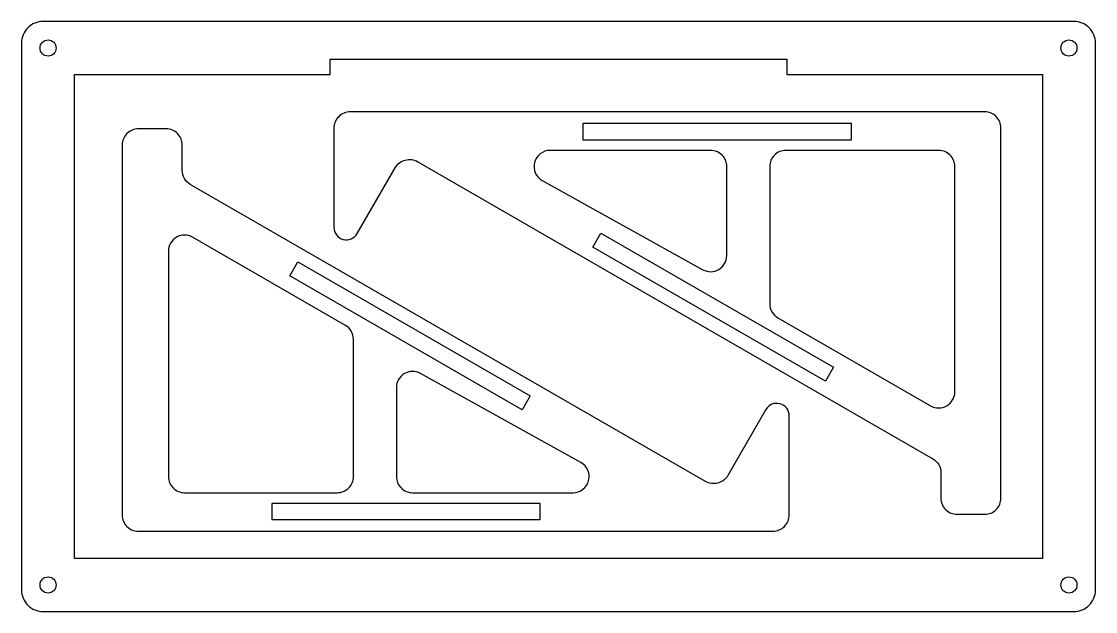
# Model space of a CAD drawing. Header units: millimetres. Extents: x 0 to 200, y 0 to 110.
import ezdxf

# ---------------------------------------------------------------- set-up
doc = ezdxf.new("R2010")
doc.units = ezdxf.units.MM
doc.layers.get('0').update_dxf_attribs({"linetype": 'CONTINUOUS'})

msp = doc.modelspace()

# ---------------------------------------------------------------- linework, layer by layer
for points in [[(4, 0), (196, 0, 0.414214), (200, 4), (200, 106, 0.414214), (196, 110), (4, 110, 0.414214), (0, 106), (0, 4, 0.414214)], [(58.17, 71.63, 0.767327), (62.52, 70.46), (69.6, 82.73, -0.414214), (73.8, 83.86), (169.71, 28.48, -0.267949), (171.21, 25.89), (171.21, 21.14, 0.414214), (174.21, 18.14), (179.39, 18.14, 0.414214), (182.39, 21.14), (182.39, 90.14, 0.414214), (179.39, 93.14), (61.23, 93.14, 0.414214), (58.17, 90.08)], [(21.76, 89.97, 0.414214), (18.76, 86.98), (18.76, 17.97, 0.414214), (21.76, 14.97), (139.92, 14.97, 0.414214), (142.98, 18.04), (142.98, 36.49, 0.767327), (138.63, 37.65), (131.55, 25.39, -0.414214), (127.35, 24.26), (31.44, 79.63, -0.267949), (29.94, 82.23), (29.94, 86.98, 0.414214), (26.95, 89.97)], [(98.44, 85.96, 0.773902), (96.98, 80.34), (126.87, 63.73, 0.571863), (131.33, 66.36), (131.33, 82.96, 0.414214), (128.33, 85.96)], [(140.84, 54.78), (169.3, 38.35, 0.57735), (173.8, 40.95), (173.8, 82.96, 0.414214), (170.8, 85.96), (142.34, 85.96, 0.414214), (139.34, 82.96), (139.34, 57.38, 0.267949)], [(30.36, 22.16), (58.81, 22.16, 0.414214), (61.81, 25.16), (61.81, 50.74, 0.267949), (60.31, 53.34), (31.86, 69.77, 0.57735), (27.36, 67.17), (27.36, 25.16, 0.414214)], [(69.82, 25.16, 0.414214), (72.82, 22.16), (102.71, 22.16, 0.773902), (104.17, 27.78), (74.28, 44.38, 0.571863), (69.82, 41.76)]]:
    msp.add_lwpolyline(points, format="xyb", close=True)
for points in [[(190.1, 9.9), (9.9, 9.9), (9.9, 100.1), (57.5, 100.1), (57.5, 103), (142.5, 103), (142.5, 100.1), (190.1, 100.1)], [(154.56, 90.96), (104.56, 90.96), (104.56, 87.96), (129.56, 87.96), (154.56, 87.96)], [(106.41, 67.93), (107.91, 70.53), (151.21, 45.53), (149.71, 42.93)], [(94.74, 40.19), (93.24, 37.59), (49.94, 62.59), (51.44, 65.19)], [(96.59, 20.16), (71.59, 20.16), (46.59, 20.16), (46.59, 17.16), (96.59, 17.16)]]:
    msp.add_lwpolyline(points, close=True)
for centre in [(4.95, 105.05), (195.05, 105.05), (4.95, 4.95), (195.05, 4.95)]:
    msp.add_circle(centre, 1.5)

doc.saveas('drawing.dxf')
